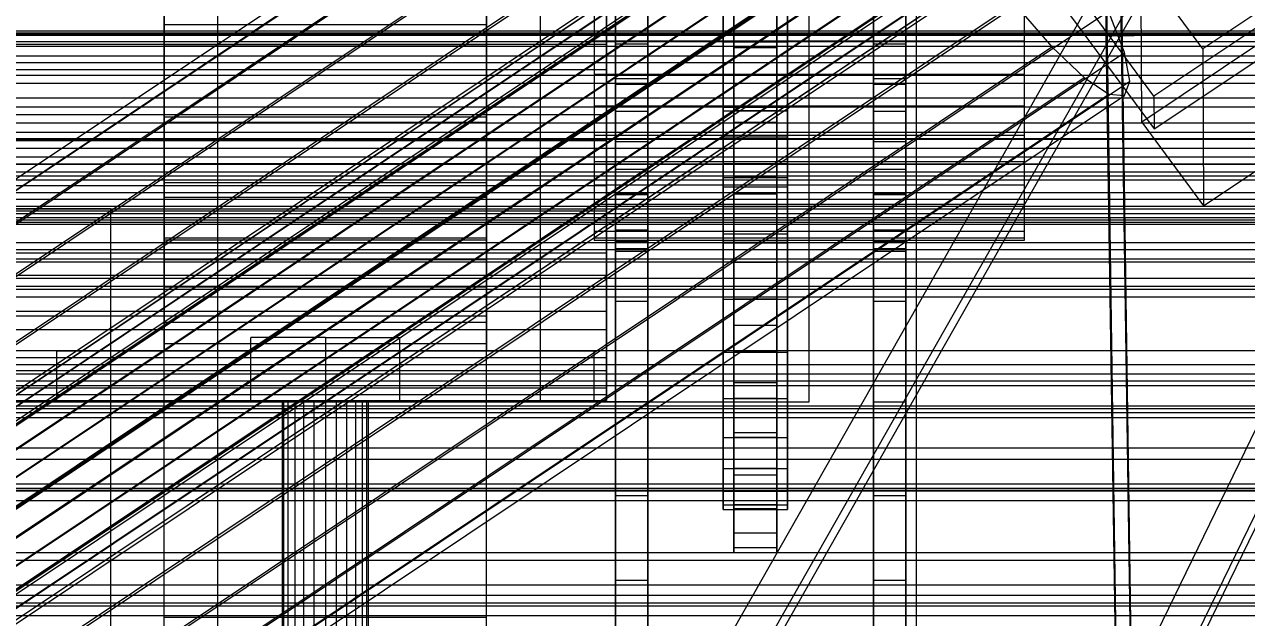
# Model space of a CAD drawing. Header units: millimetres. Extents: x -1970 to 59977, y -50268 to 6837.
# Drawn here: x 257 to 370.7, y -34878 to -34822.9 of the extents above; entities that cross this region are included whole.
import ezdxf

# ---------------------------------------------------------------- set-up
doc = ezdxf.new("R2010")
doc.units = ezdxf.units.MM
for name, color, linetype, lineweight in [('COTAS_O', 1, 'Continuous', 0), ('COTAS_P', 1, 'Continuous', 0), ('frontal_briquetadora', 7, 'Continuous', 0), ('frontal_C01', 7, 'Continuous', 0), ('frontal_C02', 7, 'Continuous', 0), ('frontal_C03', 7, 'Continuous', 0), ('frontal_C05', 7, 'Continuous', 0), ('frontal_C05-C03', 7, 'Continuous', 0), ('frontal_dos-mix', 7, 'Continuous', 0), ('frontal_mezcladora', 7, 'Continuous', 0), ('frontal_secador', 7, 'Continuous', 0), ('frontal_tolva-C01', 7, 'Continuous', 0)]:
    doc.layers.add(name, color=color, linetype=linetype, lineweight=lineweight)
doc.dimstyles.new('R19_100', dxfattribs={"dimtxt": 250, "dimasz": 150, "dimexe": 150, "dimexo": 80, "dimgap": 100, "dimtad": 1, "dimtih": 1, "dimtoh": 1, "dimdsep": 46, "dimcen": 0.09, "dimadec": 0, "dimazin": 0, "dimtfac": 1, "dimtdec": 4, "dimtofl": 0, "dimtmove": 0, "dimatfit": 3, "dimfxl": 1, "dimtolj": 1, "dimtzin": 0, "dimarcsym": 0})

# ---------------------------------------------------------------- blocks, each defined once
blk = doc.blocks.new('*D37')
at = {"layer": 'COTAS_P', "color": 0, "lineweight": -2, "transparency": 16777216}
for p, q in [((-1750, -35420), (-1750, -34450)), ((2600, -35420), (2600, -34450)), ((-1600, -34600), (2450, -34600))]:
    blk.add_line(p, q, dxfattribs=at)
at = {"layer": 'COTAS_P', "color": 0, "transparency": 16777216}
for points in [[(-1600, -34575), (-1600, -34625), (-1750, -34600)], [(2450, -34575), (2450, -34625), (2600, -34600)]]:
    blk.add_solid(points, dxfattribs=at)
at = {"layer": 'Defpoints', "color": 0, "transparency": 16777216}
for p in [(2600, -34600), (-1750, -35500), (2600, -35500)]:
    blk.add_point(p, dxfattribs=at)
blk = doc.blocks.new('*D43')
at = {"layer": 'COTAS_O', "color": 0, "lineweight": -2, "transparency": 16777216}
for p, q in [((-650, -34820), (-650, -34050)), ((650, -34820), (650, -34050)), ((-500, -34200), (500, -34200))]:
    blk.add_line(p, q, dxfattribs=at)
at = {"layer": 'COTAS_O', "color": 0, "transparency": 16777216}
for points in [[(-500, -34175), (-500, -34225), (-650, -34200)], [(500, -34175), (500, -34225), (650, -34200)]]:
    blk.add_solid(points, dxfattribs=at)
at = {"layer": 'Defpoints', "color": 0, "transparency": 16777216}
for p in [(650, -34200), (-650, -34900), (650, -34900)]:
    blk.add_point(p, dxfattribs=at)

msp = doc.modelspace()

# ---------------------------------------------------------------- linework, layer by layer
at = {"layer": 'frontal_briquetadora'}
for p, q in [((315, -35000), (315, -34710)), ((340, -34940), (340, -34760))]:
    msp.add_line(p, q, dxfattribs=at)
at = {"layer": 'frontal_C01'}
for p, q in [((146.872, -34910.225), (331.181, -34787.227)), ((148.32, -34910.34), (332.629, -34787.342)), ((146.383, -34911.551), (330.692, -34788.553)), ((150.629, -34911.887), (334.938, -34788.889)), ((141.218, -34933.714), (355.017, -34791.036)), ((141.731, -34933.755), (355.53, -34791.077)), ((146.887, -34914.227), (331.197, -34791.229)), ((141.045, -34934.184), (354.844, -34791.506)), ((142.549, -34934.303), (356.348, -34791.625)), ((153.641, -34914.762), (337.95, -34791.764)), ((362.071, -34829.577), (334.539, -34792.133)), ((141.224, -34935.132), (355.022, -34792.454)), ((143.617, -34935.322), (357.415, -34792.644)), ((141.742, -34936.494), (355.541, -34793.816)), ((144.861, -34936.741), (358.659, -34794.063)), ((142.565, -34938.177), (356.363, -34795.499)), ((359.995, -34795.787), (146.196, -34938.465)), ((148.35, -34918.071), (332.659, -34795.073)), ((157.152, -34918.769), (341.461, -34795.771)), ((334.551, -34795.177), (362.083, -34832.62)), ((143.635, -34940.066), (357.434, -34797.389)), ((147.533, -34940.375), (361.332, -34797.698)), ((144.881, -34942.033), (358.68, -34799.356)), ((148.779, -34942.342), (362.578, -34799.665)), ((150.672, -34922.821), (334.981, -34799.823)), ((146.218, -34943.944), (360.017, -34801.266)), ((345.231, -34800.635), (160.922, -34923.633)), ((149.85, -34944.232), (363.648, -34801.554)), ((147.554, -34945.668), (361.352, -34802.99)), ((150.672, -34945.915), (364.471, -34803.237)), ((148.798, -34947.087), (362.596, -34804.409)), ((151.191, -34947.277), (364.989, -34804.599)), ((149.865, -34948.106), (363.664, -34805.428)), ((150.683, -34948.654), (364.482, -34805.976)), ((151.196, -34948.695), (364.995, -34806.017)), ((151.369, -34948.225), (365.168, -34805.547)), ((153.694, -34928.153), (338.003, -34805.155)), ((164.693, -34929.025), (349.002, -34806.027)), ((157.211, -34933.704), (341.52, -34810.706)), ((168.21, -34934.576), (352.519, -34811.578)), ((160.982, -34939.096), (345.291, -34816.098)), ((171.232, -34939.908), (355.541, -34816.91)), ((360.939, -34831.973), (360.882, -34817.363)), ((366.618, -34825.164), (360.882, -34817.363)), ((357.646, -34824.007), (357.646, -34817.919)), ((360.514, -35010.919), (357.646, -34817.919)), ((378.086, -34817.511), (366.618, -34825.164)), ((311.15, -34824.753), (311.15, -34818.754)), ((164.752, -34943.961), (349.061, -34820.962)), ((173.554, -34944.658), (357.863, -34821.66)), ((311.15, -34820.842), (311.15, -34827.082)), ((349.061, -34820.962), (352.572, -34824.969)), ((359.326, -34825.504), (357.863, -34821.66)), ((373.539, -34821.923), (362.071, -34829.577)), ((-440, -34823.494), (440, -34823.494)), ((-440, -34823.69), (440, -34823.69)), ((-440, -34823.911), (440, -34823.911)), ((375.644, -34823.764), (357.646, -34824.007)), ((360.514, -35017.007), (357.646, -34824.007)), ((-440, -34824.485), (440, -34824.485)), ((-440, -34824.912), (440, -34824.912)), ((311.15, -34824.753), (-311.15, -34824.753)), ((168.263, -34947.967), (352.572, -34824.969)), ((311.15, -34831.278), (311.15, -34824.753)), ((352.572, -34824.969), (355.584, -34827.844)), ((372.408, -34824.32), (360.939, -34831.973)), ((362.083, -34832.62), (373.551, -34824.967)), ((366.618, -34825.164), (366.675, -34839.774)), ((-440, -34825.825), (440, -34825.825)), ((-440, -34826.429), (440, -34826.429)), ((175.016, -34948.502), (359.326, -34825.504)), ((359.83, -34828.18), (359.326, -34825.504)), ((-440, -34827.619), (440, -34827.619)), ((-311.15, -34827.082), (311.15, -34827.082)), ((311.15, -34827.082), (311.15, -34833.69)), ((-440, -34828.359), (440, -34828.359)), ((171.275, -34950.842), (355.584, -34827.844)), ((175.521, -34951.179), (359.83, -34828.18)), ((355.584, -34827.844), (357.893, -34829.391)), ((359.341, -34829.506), (359.83, -34828.18)), ((440, -34829.745), (-440, -34829.745)), ((173.584, -34952.39), (357.893, -34829.391)), ((175.032, -34952.504), (359.341, -34829.506)), ((357.893, -34829.391), (359.341, -34829.506)), ((362.071, -34829.577), (362.083, -34832.62)), ((-440, -34830.57), (440, -34830.57)), ((-440, -34832.057), (440, -34832.057)), ((-311.15, -34831.278), (311.15, -34831.278)), ((311.15, -34837.886), (311.15, -34831.278)), ((360.939, -34831.973), (366.675, -34839.774)), ((366.675, -34839.774), (378.143, -34832.121)), ((-440, -34832.911), (440, -34832.911)), ((-440, -34834.398), (440, -34834.398)), ((-311.15, -34833.69), (311.15, -34833.69)), ((311.15, -34833.69), (311.15, -34840.215)), ((-440, -34835.223), (440, -34835.223)), ((-440, -34836.609), (440, -34836.609)), ((-440, -34837.349), (440, -34837.349)), ((-440, -34838.539), (440, -34838.539)), ((-311.15, -34837.886), (311.15, -34837.886)), ((311.15, -34844.126), (311.15, -34837.886)), ((-440, -34839.143), (440, -34839.143)), ((-440, -34840.056), (440, -34840.056)), ((-440, -34840.483), (440, -34840.483)), ((-440, -34841.057), (440, -34841.057)), ((-440, -34841.278), (440, -34841.278)), ((-311.15, -34840.215), (311.15, -34840.215)), ((311.15, -34840.215), (311.15, -34846.214)), ((-440, -34841.474), (440, -34841.474)), ((-311.15, -34844.126), (311.15, -34844.126)), ((311.15, -34849.572), (311.15, -34844.126)), ((-450, -34846.475), (450, -34846.475)), ((-311.15, -34846.214), (311.15, -34846.214)), ((311.15, -34846.214), (311.15, -34851.277)), ((-311.15, -34849.572), (311.15, -34849.572)), ((311.15, -34853.853), (311.15, -34849.572)), ((-311.15, -34851.277), (311.15, -34851.277)), ((311.15, -34851.277), (311.15, -34855.059)), ((-311.15, -34853.853), (311.15, -34853.853)), ((311.15, -34856.679), (311.15, -34853.853)), ((-311.15, -34855.059), (311.15, -34855.059)), ((311.15, -34855.059), (311.15, -34857.303)), ((-311.15, -34856.679), (311.15, -34856.679)), ((311.15, -34857.855), (311.15, -34856.679)), ((-311.15, -34857.303), (311.15, -34857.303)), ((-311.15, -34857.855), (311.15, -34857.855)), ((311.15, -34857.303), (311.15, -34857.855)), ((450, -34858.65), (-450, -34858.65))]:
    msp.add_line(p, q, dxfattribs=at)
at = {"layer": 'frontal_C02'}
for p, q in [((360.514, -34917.476), (357.646, -34723.709)), ((360.514, -34923.322), (357.646, -34729.554)), ((430, -34848.253), (-430, -34848.253)), ((430, -34853.253), (-430, -34853.253))]:
    msp.add_line(p, q, dxfattribs=at)
at = {"layer": 'frontal_C03'}
for p, q in [((1250, -34832.076), (-1250, -34832.076)), ((1250, -34832.957), (-1250, -34832.957)), ((1250, -34833.61), (-1250, -34833.61)), ((-1500, -34835.865), (1500, -34835.865)), ((1250, -34835.918), (-1250, -34835.918)), ((-1250, -34836.975), (1250, -34836.975)), ((1250, -34839.827), (-1250, -34839.827)), ((1250, -34840.885), (-1250, -34840.885)), ((1250, -34843.192), (-1250, -34843.192)), ((1250, -34843.845), (-1250, -34843.845)), ((1250, -34844.727), (-1250, -34844.727)), ((1500, -34847.273), (-1500, -34847.273)), ((1500, -34847.558), (-1500, -34847.558)), ((1250, -34854.533), (-1250, -34854.533)), ((1250, -34855.415), (-1250, -34855.415)), ((1250, -34856.068), (-1250, -34856.068)), ((-1500, -34858.967), (1500, -34858.967)), ((1250, -34858.375), (-1250, -34858.375)), ((-1250, -34859.433), (1250, -34859.433)), ((1250, -34862.285), (-1250, -34862.285)), ((1250, -34863.342), (-1250, -34863.342)), ((1250, -34865.65), (-1250, -34865.65)), ((1250, -34866.303), (-1250, -34866.303)), ((1250, -34867.184), (-1250, -34867.184)), ((1250, -34876.991), (-1250, -34876.991)), ((1250, -34877.872), (-1250, -34877.872))]:
    msp.add_line(p, q, dxfattribs=at)
at = {"layer": 'frontal_C05'}
for p, q in [((270, -34858), (270, -34730)), ((305, -34858), (305, -34730)), ((315, -34858), (315, -34730)), ((330, -34858), (330, -34730)), ((270, -34858), (270, -34758)), ((300, -34858), (300, -34758)), ((270, -34818), (270, -34822.926)), ((270, -34824.877), (270, -34818)), ((300, -34818), (300, -34824.877)), ((300, -34822.926), (300, -34818)), ((310, -34818), (310, -34828.847)), ((312, -34828.442), (312, -34818)), ((315, -34818), (315, -34828.442)), ((322, -34824.526), (322, -34818)), ((323, -34818), (323, -34824.526)), ((323, -34825.048), (323, -34818)), ((327, -34818), (327, -34825.048)), ((327, -34824.526), (327, -34818)), ((328, -34818), (328, -34824.526)), ((336, -34828.442), (336, -34818)), ((339, -34818), (339, -34828.442)), ((310, -34821.263), (310, -34824.47)), ((312, -34821.394), (312, -34828.442)), ((312, -34821.394), (312, -34824.729)), ((315, -34828.442), (315, -34821.394)), ((315, -34824.729), (315, -34821.394)), ((322, -34821.296), (322, -34824.526)), ((322, -34821.296), (322, -34824.535)), ((328, -34824.526), (328, -34821.296)), ((328, -34824.535), (328, -34821.296)), ((336, -34821.394), (336, -34828.442)), ((336, -34821.394), (336, -34824.729)), ((339, -34828.442), (339, -34821.394)), ((339, -34824.729), (339, -34821.394)), ((350, -34821.263), (350, -34824.47)), ((270, -34822.926), (270, -34824.877)), ((300, -34822.926), (270, -34822.926)), ((270, -34822.926), (270, -34827.663)), ((300, -34824.877), (300, -34822.926)), ((300, -34827.663), (300, -34822.926)), ((270, -34824.877), (300, -34824.877)), ((270, -34831.49), (270, -34824.877)), ((300, -34824.877), (300, -34831.49)), ((310, -34824.47), (310, -34827.567)), ((350, -34824.47), (310, -34824.47)), ((312, -34824.729), (312, -34838.706)), ((315, -34824.729), (312, -34824.729)), ((312, -34824.729), (312, -34827.95)), ((315, -34838.706), (315, -34824.729)), ((315, -34827.95), (315, -34824.729)), ((322, -34824.526), (328, -34824.526)), ((322, -34830.941), (322, -34824.526)), ((322, -34824.535), (322, -34830.941)), ((328, -34824.535), (322, -34824.535)), ((322, -34824.535), (322, -34827.663)), ((323, -34824.526), (323, -34825.048)), ((327, -34824.526), (323, -34824.526)), ((323, -34824.526), (323, -34830.941)), ((323, -34825.048), (327, -34825.048)), ((323, -34831.976), (323, -34825.048)), ((327, -34825.048), (327, -34824.526)), ((327, -34830.941), (327, -34824.526)), ((327, -34825.048), (327, -34831.976)), ((328, -34824.526), (328, -34830.941)), ((328, -34830.941), (328, -34824.535)), ((328, -34827.663), (328, -34824.535)), ((336, -34824.729), (336, -34838.706)), ((339, -34824.729), (336, -34824.729)), ((336, -34824.729), (336, -34827.95)), ((339, -34838.706), (339, -34824.729)), ((339, -34827.95), (339, -34824.729)), ((350, -34824.47), (350, -34827.567)), ((310, -34827.567), (310, -34830.5)), ((350, -34827.567), (310, -34827.567)), ((350, -34827.567), (350, -34830.5)), ((270, -34827.663), (270, -34831.49)), ((300, -34827.663), (270, -34827.663)), ((270, -34827.663), (270, -34832.028)), ((300, -34831.49), (300, -34827.663)), ((300, -34832.028), (300, -34827.663)), ((312, -34827.95), (312, -34848.615)), ((315, -34827.95), (312, -34827.95)), ((312, -34827.95), (312, -34831)), ((312, -34828.442), (315, -34828.442)), ((312, -34838.706), (312, -34828.442)), ((315, -34848.615), (315, -34827.95)), ((315, -34831), (315, -34827.95)), ((315, -34828.442), (315, -34838.706)), ((322, -34827.663), (322, -34837.134)), ((328, -34827.663), (322, -34827.663)), ((322, -34827.663), (322, -34830.625)), ((328, -34837.134), (328, -34827.663)), ((328, -34830.625), (328, -34827.663)), ((336, -34827.95), (336, -34848.615)), ((339, -34827.95), (336, -34827.95)), ((336, -34827.95), (336, -34831)), ((336, -34828.442), (339, -34828.442)), ((336, -34838.706), (336, -34828.442)), ((339, -34848.615), (339, -34827.95)), ((339, -34831), (339, -34827.95)), ((339, -34828.442), (339, -34838.706)), ((310, -34828.847), (310, -34837.546)), ((310, -34830.5), (310, -34833.219)), ((350, -34830.5), (310, -34830.5)), ((312, -34831), (312, -34858)), ((315, -34831), (312, -34831)), ((312, -34831), (312, -34833.828)), ((315, -34858), (315, -34831)), ((315, -34833.828), (315, -34831)), ((322, -34830.625), (322, -34843)), ((328, -34830.625), (322, -34830.625)), ((322, -34830.625), (322, -34833.371)), ((322, -34830.941), (328, -34830.941)), ((322, -34837.134), (322, -34830.941)), ((323, -34830.941), (323, -34831.976)), ((327, -34830.941), (323, -34830.941)), ((323, -34830.941), (323, -34837.134)), ((327, -34831.976), (327, -34830.941)), ((327, -34837.134), (327, -34830.941)), ((328, -34843), (328, -34830.625)), ((328, -34833.371), (328, -34830.625)), ((328, -34830.941), (328, -34837.134)), ((336, -34831), (336, -34858)), ((339, -34831), (336, -34831)), ((336, -34831), (336, -34833.828)), ((339, -34858), (339, -34831)), ((339, -34833.828), (339, -34831)), ((350, -34830.5), (350, -34833.219)), ((270, -34831.49), (300, -34831.49)), ((270, -34837.584), (270, -34831.49)), ((270, -34832.028), (270, -34837.584)), ((300, -34832.028), (270, -34832.028)), ((270, -34832.028), (270, -34835.854)), ((300, -34831.49), (300, -34837.584)), ((300, -34837.584), (300, -34832.028)), ((300, -34835.854), (300, -34832.028)), ((323, -34831.976), (327, -34831.976)), ((323, -34838.665), (323, -34831.976)), ((327, -34831.976), (327, -34838.665)), ((310, -34833.219), (310, -34835.678)), ((350, -34833.219), (310, -34833.219)), ((350, -34833.219), (350, -34835.678)), ((312, -34833.828), (312, -34866.701)), ((315, -34833.828), (312, -34833.828)), ((312, -34833.828), (312, -34836.385)), ((315, -34866.701), (315, -34833.828)), ((315, -34836.385), (315, -34833.828)), ((322, -34833.371), (322, -34848.438)), ((328, -34833.371), (322, -34833.371)), ((322, -34833.371), (322, -34835.854)), ((328, -34848.438), (328, -34833.371)), ((328, -34835.854), (328, -34833.371)), ((336, -34833.828), (336, -34866.701)), ((339, -34833.828), (336, -34833.828)), ((336, -34833.828), (336, -34836.385)), ((339, -34866.701), (339, -34833.828)), ((339, -34836.385), (339, -34833.828)), ((270, -34835.854), (270, -34842.926)), ((300, -34835.854), (270, -34835.854)), ((270, -34835.854), (270, -34838.995)), ((300, -34842.926), (300, -34835.854)), ((300, -34838.995), (300, -34835.854)), ((310, -34835.678), (310, -34837.834)), ((350, -34835.678), (310, -34835.678)), ((312, -34836.385), (312, -34874.569)), ((315, -34836.385), (312, -34836.385)), ((312, -34836.385), (312, -34838.627)), ((315, -34874.569), (315, -34836.385)), ((315, -34838.627), (315, -34836.385)), ((322, -34835.854), (322, -34853.355)), ((328, -34835.854), (322, -34835.854)), ((322, -34835.854), (322, -34838.032)), ((328, -34853.355), (328, -34835.854)), ((328, -34838.032), (328, -34835.854)), ((336, -34836.385), (336, -34874.569)), ((339, -34836.385), (336, -34836.385)), ((336, -34836.385), (336, -34838.627)), ((339, -34874.569), (339, -34836.385)), ((339, -34838.627), (339, -34836.385)), ((350, -34835.678), (350, -34837.834)), ((270, -34837.584), (300, -34837.584)), ((270, -34842.926), (270, -34837.584)), ((300, -34837.584), (300, -34842.926)), ((310, -34837.546), (310, -34842.373)), ((310, -34837.834), (310, -34839.651)), ((350, -34837.834), (310, -34837.834)), ((322, -34837.134), (328, -34837.134)), ((322, -34843), (322, -34837.134)), ((323, -34837.134), (323, -34838.665)), ((327, -34837.134), (323, -34837.134)), ((323, -34837.134), (323, -34843)), ((327, -34838.665), (327, -34837.134)), ((327, -34843), (327, -34837.134)), ((328, -34837.134), (328, -34843)), ((350, -34837.834), (350, -34839.651)), ((270, -34838.995), (270, -34847.309)), ((300, -34838.995), (270, -34838.995)), ((270, -34838.995), (270, -34841.328)), ((300, -34847.309), (300, -34838.995)), ((300, -34841.328), (300, -34838.995)), ((312, -34838.627), (312, -34881.468)), ((315, -34838.627), (312, -34838.627)), ((312, -34838.627), (312, -34840.517)), ((312, -34838.706), (315, -34838.706)), ((312, -34848.615), (312, -34838.706)), ((315, -34881.468), (315, -34838.627)), ((315, -34840.517), (315, -34838.627)), ((315, -34838.706), (315, -34848.615)), ((322, -34838.032), (322, -34857.668)), ((328, -34838.032), (322, -34838.032)), ((322, -34838.032), (322, -34839.867)), ((323, -34838.665), (327, -34838.665)), ((323, -34845), (323, -34838.665)), ((327, -34838.665), (327, -34845)), ((328, -34857.668), (328, -34838.032)), ((328, -34839.867), (328, -34838.032)), ((336, -34838.627), (336, -34881.468)), ((339, -34838.627), (336, -34838.627)), ((336, -34838.627), (336, -34840.517)), ((336, -34838.706), (339, -34838.706)), ((336, -34848.615), (336, -34838.706)), ((339, -34881.468), (339, -34838.627)), ((339, -34840.517), (339, -34838.627)), ((339, -34838.706), (339, -34848.615)), ((310, -34839.651), (310, -34841.097)), ((350, -34839.651), (310, -34839.651)), ((322, -34839.867), (322, -34861.301)), ((328, -34839.867), (322, -34839.867)), ((322, -34839.867), (322, -34841.328)), ((328, -34861.301), (328, -34839.867)), ((328, -34841.328), (328, -34839.867)), ((350, -34839.651), (350, -34841.097)), ((310, -34841.097), (310, -34842.148)), ((350, -34841.097), (310, -34841.097)), ((312, -34840.517), (312, -34887.282)), ((315, -34840.517), (312, -34840.517)), ((312, -34840.517), (312, -34842.021)), ((315, -34887.282), (315, -34840.517)), ((315, -34842.021), (315, -34840.517)), ((336, -34840.517), (336, -34887.282)), ((339, -34840.517), (336, -34840.517)), ((336, -34840.517), (336, -34842.021)), ((339, -34887.282), (339, -34840.517)), ((339, -34842.021), (339, -34840.517)), ((350, -34841.097), (350, -34842.148)), ((270, -34841.328), (270, -34850.567)), ((300, -34841.328), (270, -34841.328)), ((270, -34841.328), (270, -34842.765)), ((300, -34850.567), (300, -34841.328)), ((300, -34842.765), (300, -34841.328)), ((310, -34842.148), (310, -34842.786)), ((350, -34842.148), (310, -34842.148)), ((312, -34842.021), (312, -34891.91)), ((315, -34842.021), (312, -34842.021)), ((312, -34842.021), (312, -34843.114)), ((315, -34891.91), (315, -34842.021)), ((315, -34843.114), (315, -34842.021)), ((322, -34841.328), (322, -34864.194)), ((328, -34841.328), (322, -34841.328)), ((322, -34841.328), (322, -34842.39)), ((322, -34842.39), (322, -34866.296)), ((328, -34842.39), (322, -34842.39)), ((322, -34842.39), (322, -34843.034)), ((328, -34864.194), (328, -34841.328)), ((328, -34842.39), (328, -34841.328)), ((328, -34866.296), (328, -34842.39)), ((328, -34843.034), (328, -34842.39)), ((336, -34842.021), (336, -34891.91)), ((339, -34842.021), (336, -34842.021)), ((336, -34842.021), (336, -34843.114)), ((339, -34891.91), (339, -34842.021)), ((339, -34843.114), (339, -34842.021)), ((350, -34842.148), (350, -34842.786)), ((270, -34842.765), (270, -34852.573)), ((300, -34842.765), (270, -34842.765)), ((270, -34842.765), (270, -34843.25)), ((270, -34842.926), (300, -34842.926)), ((270, -34847.309), (270, -34842.926)), ((270, -34843.25), (270, -34853.25)), ((300, -34843.25), (270, -34843.25)), ((300, -34852.573), (300, -34842.765)), ((300, -34843.25), (300, -34842.765)), ((300, -34842.926), (300, -34847.309)), ((300, -34853.25), (300, -34843.25)), ((310, -34842.786), (310, -34843)), ((350, -34842.786), (310, -34842.786)), ((350, -34843), (310, -34843)), ((312, -34843.114), (312, -34895.274)), ((315, -34843.114), (312, -34843.114)), ((312, -34843.114), (312, -34843.778)), ((315, -34895.274), (315, -34843.114)), ((315, -34843.778), (315, -34843.114)), ((322, -34843), (328, -34843)), ((322, -34848.438), (322, -34843)), ((322, -34843.034), (322, -34867.572)), ((328, -34843.034), (322, -34843.034)), ((322, -34843.034), (322, -34843.25)), ((322, -34843.25), (322, -34868)), ((328, -34843.25), (322, -34843.25)), ((323, -34843), (323, -34845)), ((327, -34843), (323, -34843)), ((323, -34843), (323, -34848.438)), ((327, -34845), (327, -34843)), ((327, -34848.438), (327, -34843)), ((328, -34843), (328, -34848.438)), ((328, -34867.572), (328, -34843.034)), ((328, -34843.25), (328, -34843.034)), ((328, -34868), (328, -34843.25)), ((336, -34843.114), (336, -34895.274)), ((339, -34843.114), (336, -34843.114)), ((336, -34843.114), (336, -34843.778)), ((339, -34895.274), (339, -34843.114)), ((339, -34843.778), (339, -34843.114)), ((350, -34842.786), (350, -34843)), ((312, -34843.778), (312, -34897.316)), ((315, -34843.778), (312, -34843.778)), ((312, -34843.778), (312, -34844)), ((312, -34844), (312, -34898)), ((315, -34844), (312, -34844)), ((315, -34897.316), (315, -34843.778)), ((315, -34844), (315, -34843.778)), ((315, -34898), (315, -34844)), ((336, -34843.778), (336, -34897.316)), ((339, -34843.778), (336, -34843.778)), ((336, -34843.778), (336, -34844)), ((336, -34844), (336, -34898)), ((339, -34844), (336, -34844)), ((339, -34897.316), (339, -34843.778)), ((339, -34844), (339, -34843.778)), ((339, -34898), (339, -34844)), ((270, -34844.75), (300, -34844.75)), ((270, -34853.25), (270, -34844.75)), ((300, -34853.25), (300, -34844.75)), ((323, -34845), (327, -34845)), ((323, -34850.873), (323, -34845)), ((327, -34845), (327, -34850.873)), ((270, -34847.309), (300, -34847.309)), ((270, -34850.567), (270, -34847.309)), ((300, -34847.309), (300, -34850.567)), ((312, -34848.615), (315, -34848.615)), ((312, -34858), (312, -34848.615)), ((315, -34848.615), (315, -34858)), ((322, -34848.438), (328, -34848.438)), ((322, -34853.355), (322, -34848.438)), ((323, -34848.438), (323, -34850.873)), ((327, -34848.438), (323, -34848.438)), ((323, -34848.438), (323, -34853.355)), ((327, -34850.873), (327, -34848.438)), ((327, -34853.355), (327, -34848.438)), ((328, -34848.438), (328, -34853.355)), ((336, -34848.615), (339, -34848.615)), ((336, -34858), (336, -34848.615)), ((339, -34848.615), (339, -34858)), ((270, -34850.567), (300, -34850.567)), ((270, -34852.573), (270, -34850.567)), ((300, -34850.567), (300, -34852.573)), ((323, -34850.873), (327, -34850.873)), ((323, -34856.184), (323, -34850.873)), ((327, -34850.873), (327, -34856.184)), ((270, -34852.573), (300, -34852.573)), ((270, -34853.25), (270, -34852.573)), ((285, -34852), (278.072, -34852)), ((278.072, -34858), (278.072, -34852)), ((285, -34852), (291.928, -34852)), ((285, -34852), (285, -34858)), ((291.928, -34858), (291.928, -34852)), ((300, -34852.573), (300, -34853.25)), ((260, -34853.25), (310, -34853.25)), ((260, -34858), (260, -34853.25)), ((270, -34853.25), (300, -34853.25)), ((310, -34858), (310, -34853.25)), ((322, -34853.355), (328, -34853.355)), ((322, -34857.668), (322, -34853.355)), ((323, -34853.355), (323, -34856.184)), ((327, -34853.355), (323, -34853.355)), ((323, -34853.355), (323, -34857.668)), ((327, -34856.184), (327, -34853.355)), ((327, -34857.668), (327, -34853.355)), ((328, -34853.355), (328, -34857.668)), ((323, -34856.184), (327, -34856.184)), ((323, -34860.841), (323, -34856.184)), ((327, -34856.184), (327, -34860.841)), ((260, -34858), (310, -34858)), ((270, -34858), (300, -34858)), ((270, -34923.75), (270, -34858)), ((270, -34918), (270, -34858)), ((270, -34878), (270, -34858)), ((270, -34858), (330, -34858)), ((278.072, -34858), (285, -34858)), ((281.136, -34858), (281, -34858)), ((281, -34912), (281, -34858)), ((281.536, -34858), (281.136, -34858)), ((281.136, -34912), (281.136, -34858)), ((282.172, -34858), (281.536, -34858)), ((281.536, -34912), (281.536, -34858)), ((283, -34858), (282.172, -34858)), ((282.172, -34912), (282.172, -34858)), ((283.965, -34858), (283, -34858)), ((283, -34912), (283, -34858)), ((285, -34858), (283.965, -34858)), ((283.965, -34912), (283.965, -34858)), ((285, -34858), (286.035, -34858)), ((285, -34858), (285, -34912)), ((285, -34858), (291.928, -34858)), ((286.035, -34858), (287, -34858)), ((286.035, -34912), (286.035, -34858)), ((287, -34858), (287.828, -34858)), ((287, -34912), (287, -34858)), ((287.828, -34858), (288.464, -34858)), ((287.828, -34912), (287.828, -34858)), ((288.464, -34858), (288.864, -34858)), ((288.464, -34912), (288.464, -34858)), ((288.864, -34858), (289, -34858)), ((288.864, -34912), (288.864, -34858)), ((289, -34912), (289, -34858)), ((300, -34923.75), (300, -34858)), ((300, -34918), (300, -34858)), ((300, -34878), (300, -34858)), ((315, -34858), (305, -34858)), ((312, -34858), (315, -34858)), ((312, -34866.701), (312, -34858)), ((315, -34858), (315, -34866.701)), ((322, -34857.668), (328, -34857.668)), ((322, -34861.301), (322, -34857.668)), ((323, -34857.668), (323, -34860.841)), ((327, -34857.668), (323, -34857.668)), ((323, -34857.668), (323, -34861.301)), ((327, -34860.841), (327, -34857.668)), ((327, -34861.301), (327, -34857.668)), ((328, -34857.668), (328, -34861.301)), ((336, -34858), (339, -34858)), ((336, -34866.701), (336, -34858)), ((339, -34858), (339, -34866.701)), ((322, -34861.301), (328, -34861.301)), ((322, -34864.194), (322, -34861.301)), ((323, -34860.841), (327, -34860.841)), ((323, -34864.765), (323, -34860.841)), ((323, -34861.301), (323, -34864.765)), ((327, -34861.301), (323, -34861.301)), ((323, -34861.301), (323, -34864.194)), ((327, -34860.841), (327, -34864.765)), ((327, -34864.765), (327, -34861.301)), ((327, -34864.194), (327, -34861.301)), ((328, -34861.301), (328, -34864.194)), ((322, -34864.194), (328, -34864.194)), ((322, -34866.296), (322, -34864.194)), ((323, -34864.194), (323, -34867.889)), ((327, -34864.194), (323, -34864.194)), ((323, -34864.194), (323, -34866.296)), ((323, -34864.765), (327, -34864.765)), ((323, -34867.889), (323, -34864.765)), ((327, -34867.889), (327, -34864.194)), ((327, -34866.296), (327, -34864.194)), ((327, -34864.765), (327, -34867.889)), ((328, -34864.194), (328, -34866.296)), ((312, -34866.701), (315, -34866.701)), ((312, -34874.569), (312, -34866.701)), ((315, -34866.701), (315, -34874.569)), ((322, -34866.296), (328, -34866.296)), ((322, -34867.572), (322, -34866.296)), ((323, -34866.296), (323, -34870.16)), ((327, -34866.296), (323, -34866.296)), ((323, -34866.296), (323, -34867.572)), ((327, -34870.16), (327, -34866.296)), ((327, -34867.572), (327, -34866.296)), ((328, -34866.296), (328, -34867.572)), ((336, -34866.701), (339, -34866.701)), ((336, -34874.569), (336, -34866.701)), ((339, -34866.701), (339, -34874.569)), ((322, -34867.572), (328, -34867.572)), ((322, -34868), (322, -34867.572)), ((322, -34868), (328, -34868)), ((323, -34867.572), (323, -34871.538)), ((327, -34867.572), (323, -34867.572)), ((323, -34867.572), (323, -34868)), ((323, -34867.889), (327, -34867.889)), ((323, -34870.16), (323, -34867.889)), ((323, -34868), (323, -34872)), ((327, -34868), (323, -34868)), ((327, -34871.538), (327, -34867.572)), ((327, -34868), (327, -34867.572)), ((327, -34867.889), (327, -34870.16)), ((327, -34872), (327, -34868)), ((328, -34867.572), (328, -34868)), ((323, -34870.16), (327, -34870.16)), ((323, -34871.538), (323, -34870.16)), ((327, -34870.16), (327, -34871.538)), ((323, -34871.538), (327, -34871.538)), ((323, -34872), (323, -34871.538)), ((327, -34871.538), (327, -34872)), ((323, -34872), (327, -34872)), ((312, -34874.569), (315, -34874.569)), ((312, -34881.468), (312, -34874.569)), ((315, -34874.569), (315, -34881.468)), ((336, -34874.569), (339, -34874.569)), ((336, -34881.468), (336, -34874.569)), ((339, -34874.569), (339, -34881.468)), ((270, -34878), (300, -34878))]:
    msp.add_line(p, q, dxfattribs=at)
at = {"layer": 'frontal_C05-C03'}
for p, q in [((250, -34840), (265, -34840)), ((265, -34840), (265, -34882)), ((250, -34850), (300, -34850)), ((300, -34858), (300, -34850)), ((250, -34858), (300, -34858))]:
    msp.add_line(p, q, dxfattribs=at)
at = {"layer": 'frontal_dos-mix'}
msp.add_line((275, -35980), (275, -33282.5), dxfattribs=at)
at = {"layer": 'frontal_mezcladora'}
for p, q in [((190, -34823.787), (420, -34823.787)), ((190, -34833.519), (420, -34833.519)), ((420, -34845), (190, -34845)), ((190, -34856.481), (420, -34856.481)), ((190, -34866.213), (420, -34866.213)), ((190, -34872.716), (420, -34872.716)), ((-600, -34875), (600, -34875)), ((190, -34875), (420, -34875))]:
    msp.add_line(p, q, dxfattribs=at)
at = {"layer": 'frontal_secador'}
for p, q in [((-1250, -34866), (1250, -34866)), ((-1250, -34872), (1250, -34872)), ((-1250, -34875), (1250, -34875)), ((1250, -34876), (-1250, -34876)), ((-1250, -34876.659), (1250, -34876.659))]:
    msp.add_line(p, q, dxfattribs=at)
at = {"layer": 'frontal_tolva-C01'}
for p, q in [((596.523, -34398.023), (221.523, -35168.887)), ((221.523, -35057.569), (596.523, -34398.023)), ((600, -34398.55), (225, -35058.095)), ((225, -35169.604), (600, -34398.74)), ((225, -35059.546), (600, -34400)), ((225, -35170.864), (600, -34400))]:
    msp.add_line(p, q, dxfattribs=at)

# ---------------------------------------------------------------- dimensions: what is measured, and where the dimension line sits
at = {"layer": 'COTAS_O'}
dim = msp.add_aligned_dim(p1=(-650, -34900), p2=(650, -34900), distance=700, text='<> O', dimstyle='R19_100', dxfattribs=at)
dim.commit()
dim.dimension.update_dxf_attribs({"geometry": '*D43', "text_midpoint": (0, -34200)})
at = {"layer": 'COTAS_P'}
dim = msp.add_aligned_dim(p1=(-1750, -35500), p2=(2600, -35500), distance=900, text='<> P', dimstyle='R19_100', dxfattribs=at)
dim.commit()
dim.dimension.update_dxf_attribs({"geometry": '*D37', "text_midpoint": (425, -34600)})

doc.saveas('drawing.dxf')
